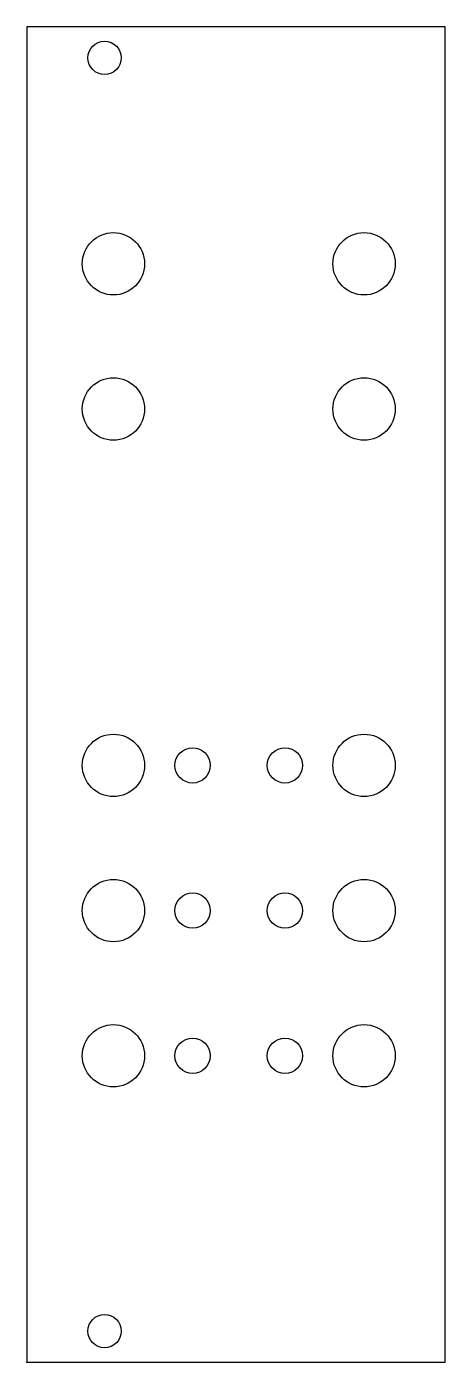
# Model space of a CAD drawing. Header units: millimetres. Extents: x 0 to 40, y 0 to 128.
import ezdxf

# ---------------------------------------------------------------- set-up
doc = ezdxf.new("R2010")
doc.units = ezdxf.units.MM
doc.layers.get('0').update_dxf_attribs({"lineweight": 25})

msp = doc.modelspace()

# ---------------------------------------------------------------- linework, layer by layer
for p, q in [((40.3, 128.5), (0, 128.5)), ((0, 128.5), (0, 0)), ((40.3, 0), (40.3, 128.5)), ((0, 0), (40.3, 0))]:
    msp.add_line(p, q)
for centre, radius in [((7.5, 125.5), 1.6), ((8.35, 105.69), 3), ((32.48, 105.69), 3), ((8.35, 91.72), 3), ((32.48, 91.72), 3), ((8.35, 57.43), 3), ((32.48, 57.43), 3), ((15.97, 57.43), 1.7), ((24.86, 57.43), 1.7), ((8.35, 43.46), 3), ((32.48, 43.46), 3), ((15.97, 43.46), 1.7), ((24.86, 43.46), 1.7), ((8.35, 29.49), 3), ((32.48, 29.49), 3), ((15.97, 29.49), 1.7), ((24.86, 29.49), 1.7), ((7.5, 3), 1.6)]:
    msp.add_circle(centre, radius)
msp.add_point((0, 0))

doc.saveas('drawing.dxf')
